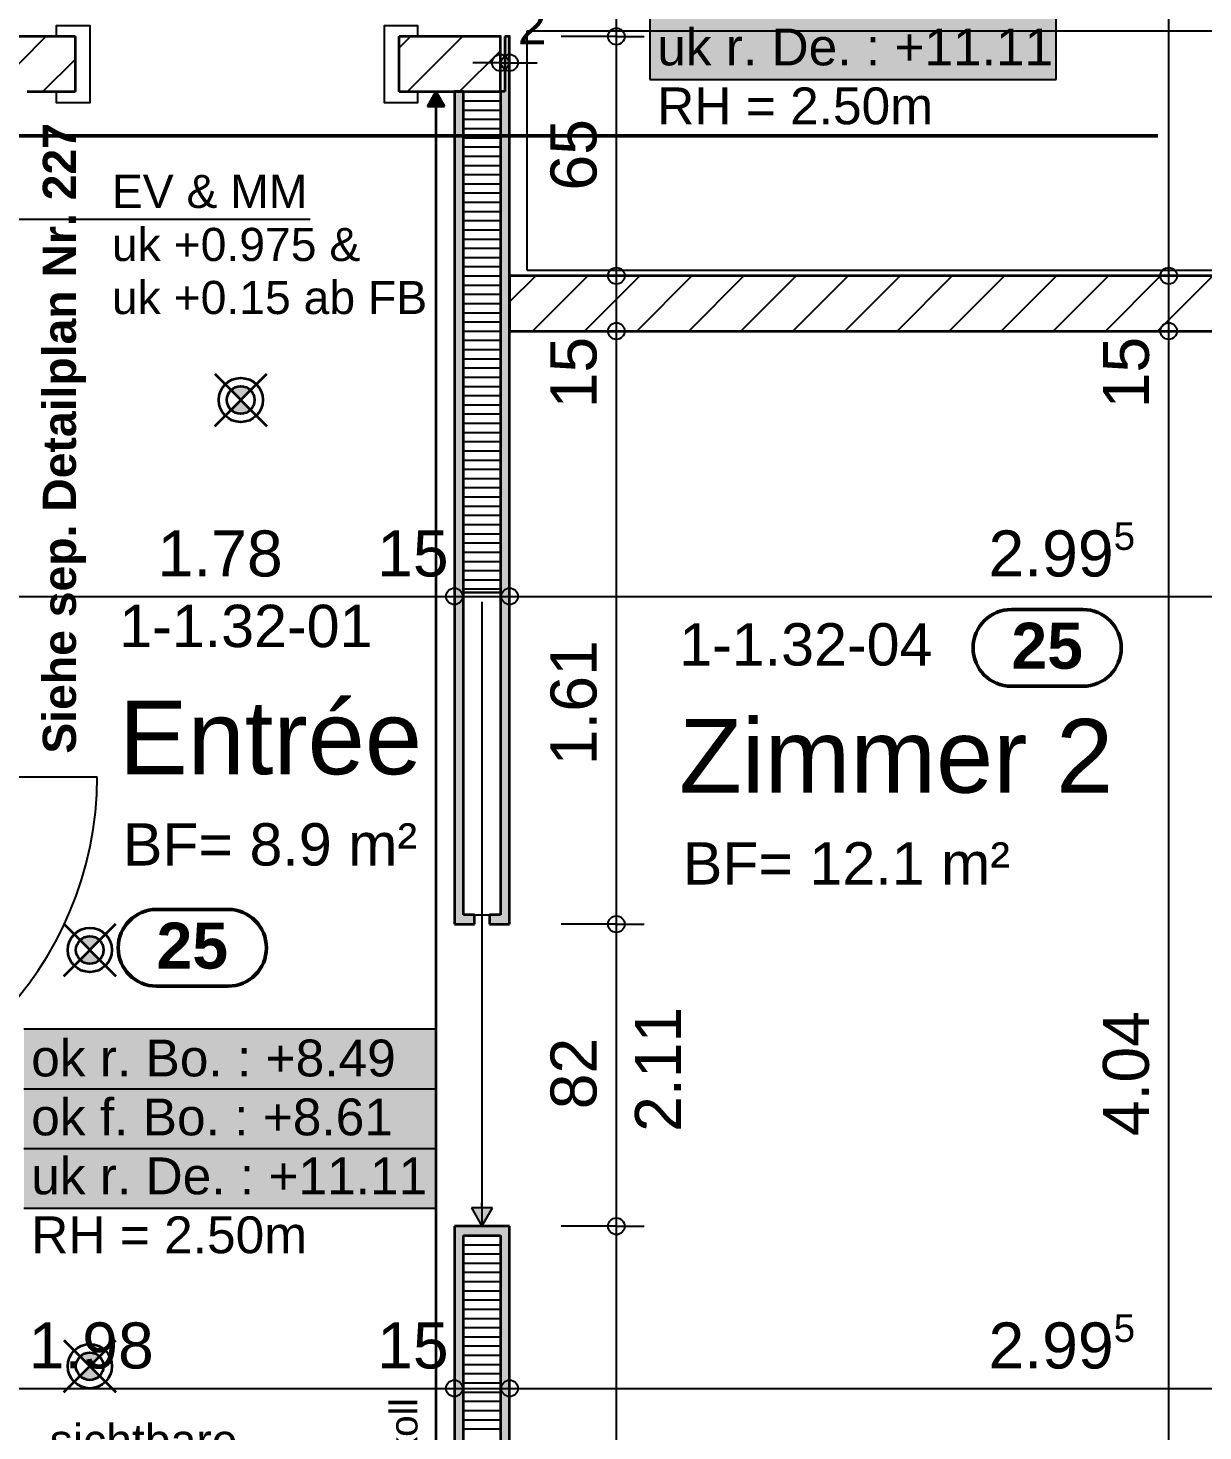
# Model space of a CAD drawing. Header units: centimetres. Extents: x 0.3 to 84.3, y 0.3 to 59.7.
# Drawn here: x 53.76 to 60.15, y 27.46 to 35.08 of the extents above; entities that cross this region are included whole.
import ezdxf

# ---------------------------------------------------------------- set-up
doc = ezdxf.new("R2010")
doc.units = ezdxf.units.CM
doc.linetypes.add('AUSGEZOGEN', pattern=[0])
doc.linetypes.add('STRICHPUNKT', pattern=[25.4, 12.7, -6.35, 0, -6.35])
for name, color, linetype, lineweight in [('Detailmasse', 7, 'AUSGEZOGEN', 25), ('Gipserarbeiten', 7, 'AUSGEZOGEN', 35), ('Leichtbauwaende', 7, 'AUSGEZOGEN', 35), ('Raumbezeichnung', 7, 'AUSGEZOGEN', 35), ('Schnittbegrenzung', 7, 'AUSGEZOGEN', 25), ('Text Koten', 7, 'AUSGEZOGEN', 50), ('Text Werkplan Ausfuehrung', 7, 'AUSGEZOGEN', 50), ('Tuerzarge', 7, 'AUSGEZOGEN', 25), ('Wand Mauerwerk tragend', 7, 'AUSGEZOGEN', 35), ('Werkplan- Ausfuehrungsmasse', 7, 'AUSGEZOGEN', 25)]:
    doc.layers.add(name, color=color, linetype=linetype, lineweight=lineweight)
for name, color, linetype, lineweight, true_color in [('Elektro Apparate', 7, 'AUSGEZOGEN', 35, 0x656565), ('Elektro Text', 7, 'AUSGEZOGEN', 35, 0x656565), ('Moebel', 7, 'AUSGEZOGEN', 25, 0xababab)]:
    doc.layers.add(name, color=color, linetype=linetype, lineweight=lineweight, true_color=true_color)
doc.styles.add('ARIAL', font='ARIAL.TTF')

msp = doc.modelspace()

# ---------------------------------------------------------------- hatches: boundary and pattern name
at = {"layer": 'Elektro Apparate', "linetype": 'AUSGEZOGEN', "lineweight": 35}
h = msp.add_hatch(color=40, dxfattribs=at)
h.paths.add_polyline_path([(54.973, 33.007), (54.92, 33.06), (54.867, 33.007), (54.8732, 33.0014), (54.9033, 32.9869), (54.9367, 32.9869), (54.9668, 33.0014)])
h.paths.add_polyline_path([(54.867, 33.113), (54.92, 33.06), (54.973, 33.113), (54.9668, 33.1186), (54.9367, 33.1331), (54.9033, 33.1331), (54.8732, 33.1186)])
h = msp.add_hatch(color=40, dxfattribs=at)
h.paths.add_polyline_path([(54.153, 30.021), (54.1, 30.074), (54.047, 30.021), (54.0532, 30.0154), (54.0833, 30.0009), (54.1167, 30.0009), (54.1468, 30.0154)])
h.paths.add_polyline_path([(54.047, 30.127), (54.1, 30.074), (54.153, 30.127), (54.1468, 30.1326), (54.1167, 30.1471), (54.0833, 30.1471), (54.0532, 30.1326)])
h = msp.add_hatch(color=40, dxfattribs=at)
h.paths.add_polyline_path([(54.153, 27.761), (54.1, 27.814), (54.047, 27.761), (54.0532, 27.7554), (54.0833, 27.7409), (54.1167, 27.7409), (54.1468, 27.7554)])
h.paths.add_polyline_path([(54.047, 27.867), (54.1, 27.814), (54.153, 27.867), (54.1468, 27.8726), (54.1167, 27.8871), (54.0833, 27.8871), (54.0532, 27.8726)])
at = {"layer": 'Gipserarbeiten', "linetype": 'AUSGEZOGEN', "lineweight": 35}
msp.add_hatch(color=240, dxfattribs=at).paths.add_polyline_path([(55.934, 34.654), (55.98, 34.734), (56.026, 34.654)], flags=16)
at = {"layer": 'Leichtbauwaende', "linetype": 'AUSGEZOGEN', "lineweight": 25}
for points in [[(56.38, 34.734), (56.38, 35.034), (56.355, 35.034), (56.355, 34.734)], [(56.08, 34.734), (56.08, 32.014), (56.13, 32.014), (56.13, 34.734)], [(56.33, 34.734), (56.33, 32.014), (56.38, 32.014), (56.38, 34.734)], [(56.13, 30.264), (56.13, 32.014), (56.08, 32.014), (56.08, 30.264)], [(56.38, 30.264), (56.38, 32.014), (56.33, 32.014), (56.33, 30.264)], [(56.19, 30.264), (56.08, 30.264), (56.08, 30.214), (56.19, 30.214)], [(56.38, 30.264), (56.27, 30.264), (56.27, 30.214), (56.38, 30.214)], [(56.38, 28.574), (56.08, 28.574), (56.08, 28.524), (56.38, 28.524)], [(56.08, 28.524), (56.08, 25.354), (56.13, 25.354), (56.13, 28.524)], [(56.33, 28.524), (56.33, 25.354), (56.38, 25.354), (56.38, 28.524)]]:
    msp.add_hatch(color=8, dxfattribs=at).paths.add_polyline_path(points)
at = {"layer": 'Text Koten', "linetype": 'AUSGEZOGEN', "lineweight": 25, "true_color": 0xf1f1f1}
for points in [[(57.1415, 35.774), (57.1415, 34.8007), (59.3482, 34.8007), (59.3482, 35.774)], [(53.7418, 29.6448), (53.7418, 28.6714), (55.98, 28.6714), (55.98, 29.6448)]]:
    msp.add_hatch(color=7, dxfattribs=at).paths.add_polyline_path(points)
at = {"layer": 'Tuerzarge', "linetype": 'AUSGEZOGEN', "lineweight": 25}
msp.add_hatch(color=7, dxfattribs=at).paths.add_polyline_path([(56.1725, 28.674), (56.23, 28.574), (56.2875, 28.674)])

# ---------------------------------------------------------------- linework, layer by layer
at = {"layer": 'Detailmasse', "color": 240, "linetype": 'AUSGEZOGEN', "lineweight": 25}
for p, q in [((56.33, 34.8912), (56.33, 35.0412)), ((56.38, 34.8912), (56.38, 35.0412)), ((56.33, 34.8912), (56.18, 34.8912)), ((56.33, 34.8912), (56.33, 34.7412)), ((56.33, 34.8912), (56.33, 34.8912)), ((56.33, 34.8912), (56.38, 34.8912)), ((56.38, 34.8912), (56.38, 34.7412)), ((56.38, 34.8912), (56.38, 34.8912)), ((56.38, 34.8912), (56.53, 34.8912))]:
    msp.add_line(p, q, dxfattribs=at)
for centre in [(56.33, 34.8912), (56.38, 34.8912)]:
    msp.add_circle(centre, 0.045, dxfattribs=at)
at = {"layer": 'Elektro Apparate', "color": 40, "linetype": 'AUSGEZOGEN', "lineweight": 35}
for p, q in [((54.7786, 33.2014), (55.0614, 32.9186)), ((54.7786, 32.9186), (55.0614, 33.2014)), ((53.9586, 30.2154), (54.2414, 29.9326)), ((53.9586, 29.9326), (54.2414, 30.2154)), ((53.9586, 27.9554), (54.2414, 27.6726)), ((53.9586, 27.6726), (54.2414, 27.9554))]:
    msp.add_line(p, q, dxfattribs=at)
for centre, radius in [((54.92, 33.06), 0.12), ((54.92, 33.06), 0.075), ((54.1, 30.074), 0.12), ((54.1, 30.074), 0.075), ((54.1, 27.814), 0.12), ((54.1, 27.814), 0.075)]:
    msp.add_circle(centre, radius, dxfattribs=at)
at = {"layer": 'Elektro Text', "color": 40, "linetype": 'AUSGEZOGEN', "lineweight": 25}
msp.add_line((55.2967, 34.04), (53.14, 34.04), dxfattribs=at)
at = {"layer": 'Gipserarbeiten', "color": 240, "linetype": 'AUSGEZOGEN', "lineweight": 35}
for p, q in [((55.934, 34.654), (55.98, 34.734)), ((55.98, 34.734), (55.98, 24.214)), ((55.98, 34.734), (55.98, 34.734)), ((55.98, 34.734), (55.98, 34.734)), ((55.98, 34.734), (55.98, 34.734)), ((55.98, 34.734), (56.026, 34.654)), ((56.026, 34.654), (55.934, 34.654)), ((55.98, 34.654), (55.98, 34.634))]:
    msp.add_line(p, q, dxfattribs=at)
at = {"layer": 'Leichtbauwaende', "color": 7, "linetype": 'AUSGEZOGEN', "lineweight": 35}
for p, q in [((56.38, 35.034), (56.355, 35.034)), ((56.355, 35.034), (56.355, 34.734)), ((56.38, 34.734), (56.38, 35.034)), ((56.08, 34.734), (56.08, 32.014)), ((56.13, 34.734), (56.08, 34.734)), ((56.13, 32.014), (56.13, 34.734)), ((56.33, 34.734), (56.33, 32.014)), ((56.355, 34.734), (56.33, 34.734)), ((56.38, 33.734), (56.38, 34.734)), ((56.38, 33.434), (56.38, 33.734)), ((56.38, 32.014), (56.38, 33.434)), ((56.08, 32.014), (56.08, 30.264)), ((56.13, 30.264), (56.13, 32.014)), ((56.33, 32.014), (56.33, 30.264)), ((56.38, 30.264), (56.38, 32.014)), ((56.08, 30.264), (56.08, 30.214)), ((56.19, 30.264), (56.13, 30.264)), ((56.19, 30.214), (56.19, 30.264)), ((56.33, 30.264), (56.27, 30.264)), ((56.27, 30.264), (56.27, 30.214)), ((56.38, 30.214), (56.38, 30.264)), ((56.08, 30.214), (56.13, 30.214)), ((56.13, 30.214), (56.19, 30.214)), ((56.27, 30.214), (56.33, 30.214)), ((56.33, 30.214), (56.38, 30.214)), ((56.38, 28.574), (56.08, 28.574)), ((56.08, 28.574), (56.08, 28.524)), ((56.38, 28.524), (56.38, 28.574)), ((56.08, 28.524), (56.08, 25.354)), ((56.13, 25.354), (56.13, 28.524)), ((56.13, 28.524), (56.33, 28.524)), ((56.33, 28.524), (56.33, 25.354)), ((56.38, 25.354), (56.38, 28.524))]:
    msp.add_line(p, q, dxfattribs=at)
at = {"layer": 'Leichtbauwaende', "color": 7, "linetype": 'AUSGEZOGEN', "lineweight": 25}
for p, q in [((56.13, 34.734), (56.13, 32.014)), ((56.33, 34.734), (56.13, 34.734)), ((56.33, 32.014), (56.33, 34.734)), ((56.13, 33.384), (56.33, 33.384)), ((56.13, 32.014), (56.33, 32.014)), ((56.33, 32.014), (56.13, 32.014)), ((56.13, 32.014), (56.13, 30.264)), ((56.33, 30.264), (56.33, 32.014)), ((56.13, 30.264), (56.19, 30.264)), ((56.19, 30.264), (56.27, 30.264)), ((56.27, 30.264), (56.33, 30.264)), ((56.13, 28.524), (56.13, 25.354)), ((56.33, 28.524), (56.13, 28.524)), ((56.33, 25.354), (56.33, 28.524))]:
    msp.add_line(p, q, dxfattribs=at)
for points in [[(56.13, 34.734), (56.33, 34.734), (56.33, 34.734), (56.33, 34.734)], [(56.13, 34.684), (56.33, 34.684), (56.33, 34.684)], [(56.13, 34.634), (56.33, 34.634), (56.33, 34.634)], [(56.13, 34.584), (56.33, 34.584), (56.33, 34.584)], [(56.13, 34.534), (56.33, 34.534), (56.33, 34.534)], [(56.13, 34.534), (56.33, 34.534), (56.33, 34.534)], [(56.13, 34.484), (56.33, 34.484), (56.33, 34.484)], [(56.13, 34.434), (56.33, 34.434), (56.33, 34.434)], [(56.13, 34.384), (56.33, 34.384), (56.33, 34.384)], [(56.13, 34.334), (56.33, 34.334), (56.33, 34.334)], [(56.13, 34.334), (56.33, 34.334), (56.33, 34.334)], [(56.13, 34.284), (56.33, 34.284), (56.33, 34.284)], [(56.13, 34.234), (56.33, 34.234), (56.33, 34.234)], [(56.13, 34.184), (56.33, 34.184), (56.33, 34.184)], [(56.13, 34.134), (56.33, 34.134), (56.33, 34.134)], [(56.13, 34.134), (56.33, 34.134), (56.33, 34.134)], [(56.13, 34.084), (56.33, 34.084), (56.33, 34.084)], [(56.13, 34.034), (56.33, 34.034), (56.33, 34.034)], [(56.13, 33.984), (56.33, 33.984), (56.33, 33.984)], [(56.13, 33.934), (56.33, 33.934), (56.33, 33.934)], [(56.13, 33.934), (56.33, 33.934), (56.33, 33.934)], [(56.13, 33.884), (56.33, 33.884), (56.33, 33.884)], [(56.13, 33.834), (56.33, 33.834), (56.33, 33.834)], [(56.13, 33.784), (56.33, 33.784), (56.33, 33.784)], [(56.13, 33.734), (56.33, 33.734), (56.33, 33.734)], [(56.13, 33.734), (56.33, 33.734), (56.33, 33.734)], [(56.13, 33.684), (56.33, 33.684), (56.33, 33.684)], [(56.13, 33.634), (56.13, 33.634), (56.33, 33.634), (56.33, 33.634)], [(56.13, 33.584), (56.13, 33.584), (56.33, 33.584), (56.33, 33.584)], [(56.13, 33.534), (56.13, 33.534), (56.33, 33.534), (56.33, 33.534)], [(56.13, 33.534), (56.13, 33.534), (56.33, 33.534), (56.33, 33.534)], [(56.13, 33.484), (56.13, 33.484), (56.33, 33.484), (56.33, 33.484)], [(56.13, 33.434), (56.13, 33.434), (56.33, 33.434), (56.33, 33.434)], [(56.13, 33.334), (56.13, 33.334), (56.33, 33.334), (56.33, 33.334)], [(56.13, 33.334), (56.13, 33.334), (56.33, 33.334), (56.33, 33.334)], [(56.13, 33.284), (56.13, 33.284), (56.33, 33.284), (56.33, 33.284)], [(56.13, 33.234), (56.13, 33.234), (56.33, 33.234), (56.33, 33.234)], [(56.13, 33.184), (56.13, 33.184), (56.33, 33.184), (56.33, 33.184)], [(56.13, 33.134), (56.13, 33.134), (56.33, 33.134), (56.33, 33.134)], [(56.13, 33.134), (56.13, 33.134), (56.33, 33.134), (56.33, 33.134)], [(56.13, 33.084), (56.13, 33.084), (56.33, 33.084)], [(56.13, 33.034), (56.13, 33.034), (56.33, 33.034)], [(56.13, 32.984), (56.13, 32.984), (56.33, 32.984)], [(56.13, 32.934), (56.13, 32.934), (56.33, 32.934)], [(56.13, 32.934), (56.13, 32.934), (56.33, 32.934)], [(56.13, 32.884), (56.13, 32.884), (56.33, 32.884)], [(56.13, 32.834), (56.13, 32.834), (56.33, 32.834)], [(56.13, 32.784), (56.13, 32.784), (56.33, 32.784)], [(56.13, 32.734), (56.13, 32.734), (56.33, 32.734)], [(56.13, 32.734), (56.13, 32.734), (56.33, 32.734)], [(56.13, 32.684), (56.13, 32.684), (56.33, 32.684)], [(56.13, 32.634), (56.13, 32.634), (56.33, 32.634)], [(56.13, 32.584), (56.13, 32.584), (56.33, 32.584)], [(56.13, 32.534), (56.13, 32.534), (56.33, 32.534)], [(56.13, 32.534), (56.13, 32.534), (56.33, 32.534)], [(56.13, 32.484), (56.13, 32.484), (56.33, 32.484)], [(56.13, 32.434), (56.13, 32.434), (56.33, 32.434)], [(56.13, 32.384), (56.13, 32.384), (56.33, 32.384)], [(56.13, 32.334), (56.13, 32.334), (56.33, 32.334)], [(56.13, 32.334), (56.13, 32.334), (56.33, 32.334)], [(56.13, 32.284), (56.13, 32.284), (56.33, 32.284)], [(56.13, 32.234), (56.13, 32.234), (56.33, 32.234)], [(56.13, 32.184), (56.13, 32.184), (56.33, 32.184)], [(56.13, 32.134), (56.13, 32.134), (56.33, 32.134)], [(56.13, 32.134), (56.13, 32.134), (56.33, 32.134)], [(56.13, 32.084), (56.13, 32.084), (56.33, 32.084)], [(56.13, 32.034), (56.13, 32.034), (56.33, 32.034)], [(56.13, 28.524), (56.33, 28.524), (56.33, 28.524), (56.33, 28.524)], [(56.13, 28.474), (56.33, 28.474), (56.33, 28.474)], [(56.13, 28.424), (56.33, 28.424), (56.33, 28.424)], [(56.13, 28.374), (56.33, 28.374), (56.33, 28.374)], [(56.13, 28.324), (56.33, 28.324), (56.33, 28.324)], [(56.13, 28.324), (56.33, 28.324), (56.33, 28.324)], [(56.13, 28.274), (56.33, 28.274), (56.33, 28.274)], [(56.13, 28.224), (56.33, 28.224), (56.33, 28.224)], [(56.13, 28.174), (56.33, 28.174), (56.33, 28.174)], [(56.13, 28.124), (56.33, 28.124), (56.33, 28.124)], [(56.13, 28.124), (56.33, 28.124), (56.33, 28.124)], [(56.13, 28.074), (56.33, 28.074), (56.33, 28.074)], [(56.13, 28.024), (56.33, 28.024), (56.33, 28.024)], [(56.13, 27.974), (56.33, 27.974), (56.33, 27.974)], [(56.13, 27.924), (56.33, 27.924), (56.33, 27.924)], [(56.13, 27.924), (56.33, 27.924), (56.33, 27.924)], [(56.13, 27.874), (56.33, 27.874), (56.33, 27.874)], [(56.13, 27.824), (56.33, 27.824), (56.33, 27.824)], [(56.13, 27.774), (56.33, 27.774), (56.33, 27.774)], [(56.13, 27.724), (56.33, 27.724), (56.33, 27.724)], [(56.13, 27.724), (56.33, 27.724), (56.33, 27.724)], [(56.13, 27.674), (56.33, 27.674), (56.33, 27.674)], [(56.13, 27.624), (56.33, 27.624), (56.33, 27.624)], [(56.13, 27.574), (56.33, 27.574), (56.33, 27.574)], [(56.13, 27.524), (56.33, 27.524), (56.33, 27.524)], [(56.13, 27.524), (56.33, 27.524), (56.33, 27.524)], [(56.13, 27.474), (56.33, 27.474), (56.33, 27.474)]]:
    msp.add_lwpolyline(points, dxfattribs=at)
at = {"layer": 'Moebel', "color": 253, "linetype": 'AUSGEZOGEN', "lineweight": 25, "true_color": 0xababab}
for p, q in [((56.475, 33.764), (56.475, 35.064)), ((56.475, 35.064), (62.275, 35.064)), ((56.475, 33.764), (62.275, 33.764))]:
    msp.add_line(p, q, dxfattribs=at)
at = {"layer": 'Schnittbegrenzung', "color": 14, "linetype": 'STRICHPUNKT', "lineweight": 50, "true_color": 0xb20000}
msp.add_line((21.7, 34.494), (72.516, 34.494), dxfattribs=at)
at = {"layer": 'Text Koten', "color": 7, "linetype": 'AUSGEZOGEN', "lineweight": 25}
for p, q in [((57.1415, 35.774), (57.1415, 34.8007)), ((59.3482, 34.8007), (59.3482, 35.774)), ((57.1415, 34.8007), (59.3482, 34.8007)), ((55.98, 29.6448), (53.7418, 29.6448)), ((55.98, 28.6714), (55.98, 29.6448)), ((53.7418, 29.3203), (55.98, 29.3203)), ((53.7418, 28.9959), (55.98, 28.9959)), ((53.7418, 28.6714), (55.98, 28.6714))]:
    msp.add_line(p, q, dxfattribs=at)
at = {"layer": 'Text Werkplan Ausfuehrung', "color": 240, "linetype": 'AUSGEZOGEN', "lineweight": 50}
for p, q in [((59.4938, 31.9223), (59.1054, 31.9223)), ((59.4938, 31.5057), (59.1054, 31.5057)), ((54.8511, 30.2941), (54.4626, 30.2941)), ((54.8511, 29.8774), (54.4626, 29.8774))]:
    msp.add_line(p, q, dxfattribs=at)
for centre, start, end in [((59.1054, 31.714), 90, 270), ((59.4938, 31.714), 270, 90), ((54.4626, 30.0857), 90, 270), ((54.8511, 30.0857), 270, 90)]:
    msp.add_arc(centre, 0.2083, start, end, dxfattribs=at)
at = {"layer": 'Tuerzarge', "color": 7, "linetype": 'AUSGEZOGEN', "lineweight": 25}
for p, q in [((56.23, 31.964), (56.23, 28.574)), ((52.26, 31.014), (54.14, 31.014)), ((56.2875, 28.674), (56.1725, 28.674)), ((56.1725, 28.674), (56.23, 28.574)), ((56.23, 28.674), (56.23, 28.699)), ((56.23, 28.574), (56.2875, 28.674)), ((56.23, 28.574), (56.23, 28.574)), ((56.23, 28.574), (56.23, 28.574)), ((56.23, 28.574), (56.23, 28.574))]:
    msp.add_line(p, q, dxfattribs=at)
for points in [[(54.02, 34.884), (54.02, 35.034), (53.92, 35.034), (53.92, 35.094), (54.1, 35.094), (54.1, 34.674), (53.92, 34.674), (53.92, 34.734), (54.02, 34.734), (54.02, 34.884)], [(55.7, 34.884), (55.7, 35.094), (55.88, 35.094), (55.88, 35.034), (55.78, 35.034), (55.78, 34.734), (55.88, 34.734), (55.88, 34.674), (55.7, 34.674), (55.7, 34.884)]]:
    msp.add_lwpolyline(points, dxfattribs=at)
msp.add_arc((52.26, 31.014), 1.88, 270, 0, dxfattribs=at)
at = {"layer": 'Wand Mauerwerk tragend', "color": 7, "linetype": 'AUSGEZOGEN', "lineweight": 35}
for p, q in [((54.02, 35.034), (52.12, 35.034)), ((54.02, 35.034), (54.02, 34.734)), ((55.78, 34.734), (55.78, 35.034)), ((56.33, 35.034), (55.78, 35.034)), ((56.33, 34.734), (56.33, 35.034)), ((53.76, 34.734), (54.02, 34.734)), ((55.78, 34.734), (56.08, 34.734)), ((56.08, 34.734), (56.13, 34.734)), ((56.13, 34.734), (56.33, 34.734)), ((62.37, 33.734), (56.38, 33.734)), ((56.38, 33.734), (56.38, 33.434)), ((56.38, 33.434), (62.37, 33.434))]:
    msp.add_line(p, q, dxfattribs=at)
at = {"layer": 'Wand Mauerwerk tragend', "color": 7, "linetype": 'AUSGEZOGEN', "lineweight": 25}
for p, q in [((53.5619, 34.734), (53.8619, 35.034)), ((53.8448, 34.734), (54.02, 34.9092)), ((56.1075, 34.734), (56.33, 34.9565)), ((56.38, 33.5923), (56.5217, 33.734)), ((56.5046, 33.434), (56.8046, 33.734)), ((56.7874, 33.434), (57.0874, 33.734)), ((57.0703, 33.434), (57.3703, 33.734)), ((57.3531, 33.434), (57.6531, 33.734)), ((57.6359, 33.434), (57.9359, 33.734)), ((57.9188, 33.434), (58.2188, 33.734)), ((58.2016, 33.434), (58.5016, 33.734)), ((58.4845, 33.434), (58.7845, 33.734)), ((58.7673, 33.434), (59.0673, 33.734)), ((59.0502, 33.434), (59.3502, 33.734)), ((59.333, 33.434), (59.633, 33.734)), ((59.6158, 33.434), (59.9158, 33.734)), ((59.8987, 33.434), (60.1987, 33.734))]:
    msp.add_line(p, q, dxfattribs=at)
for points in [[(55.78, 34.9722), (55.8418, 35.034), (55.8418, 35.034)], [(55.8247, 34.734), (56.1247, 35.034), (56.1247, 35.034)]]:
    msp.add_lwpolyline(points, dxfattribs=at)
at = {"layer": 'Werkplan- Ausfuehrungsmasse', "color": 7, "linetype": 'AUSGEZOGEN', "lineweight": 25}
for p, q in [((56.96, 35.034), (56.96, 40.634)), ((59.96, 33.734), (59.96, 40.634)), ((56.96, 35.034), (56.81, 35.034)), ((56.96, 35.034), (57.11, 35.034)), ((56.96, 33.734), (56.96, 35.034)), ((56.96, 33.734), (56.81, 33.734)), ((56.96, 33.734), (57.11, 33.734)), ((56.96, 33.734), (56.96, 33.734)), ((56.96, 33.434), (56.96, 33.734)), ((59.96, 33.734), (59.81, 33.734)), ((59.96, 33.734), (60.11, 33.734)), ((59.96, 33.734), (59.96, 33.734)), ((59.96, 33.434), (59.96, 33.734)), ((56.96, 33.434), (56.81, 33.434)), ((56.96, 33.434), (57.11, 33.434)), ((56.96, 33.434), (56.96, 33.434)), ((56.96, 30.214), (56.96, 33.434)), ((59.96, 33.434), (59.81, 33.434)), ((59.96, 33.434), (60.11, 33.434)), ((59.96, 33.434), (59.96, 33.434)), ((59.96, 25.354), (59.96, 33.434)), ((56.08, 31.994), (56.08, 32.144)), ((56.38, 31.994), (56.38, 32.144)), ((52.52, 31.994), (56.08, 31.994)), ((56.08, 31.994), (56.08, 31.844)), ((56.08, 31.994), (56.08, 31.994)), ((56.08, 31.994), (56.38, 31.994)), ((56.38, 31.994), (56.38, 31.844)), ((56.38, 31.994), (56.38, 31.994)), ((56.38, 31.994), (62.37, 31.994)), ((56.96, 30.214), (56.81, 30.214)), ((56.96, 30.214), (57.11, 30.214)), ((56.96, 28.574), (56.96, 30.214)), ((56.96, 28.574), (56.81, 28.574)), ((56.96, 28.574), (57.11, 28.574)), ((56.96, 25.354), (56.96, 28.574)), ((56.08, 27.694), (56.08, 27.844)), ((56.38, 27.694), (56.38, 27.844)), ((52.12, 27.694), (56.08, 27.694)), ((56.08, 27.694), (56.08, 27.544)), ((56.08, 27.694), (56.08, 27.694)), ((56.08, 27.694), (56.38, 27.694)), ((56.38, 27.694), (56.38, 27.544)), ((56.38, 27.694), (56.38, 27.694)), ((56.38, 27.694), (62.37, 27.694))]:
    msp.add_line(p, q, dxfattribs=at)
for points in [[(56.96, 35.034), (56.8975, 35.034), (56.8975, 35.034), (56.8975, 35.034), (56.8975, 35.034), (56.8975, 35.034), (56.8975, 35.034), (56.8882, 35.034), (56.8882, 35.034), (56.66, 35.034)], [(56.96, 30.214), (56.8975, 30.214), (56.8975, 30.214), (56.8975, 30.214), (56.8975, 30.214), (56.8975, 30.214), (56.8975, 30.214), (56.8975, 30.214), (56.8975, 30.214), (56.8975, 30.214), (56.8975, 30.214), (56.8975, 30.214), (56.8975, 30.214), (56.8905, 30.214), (56.8905, 30.214), (56.66, 30.214)], [(56.96, 28.574), (56.8975, 28.574), (56.8975, 28.574), (56.8975, 28.574), (56.8975, 28.574), (56.8975, 28.574), (56.8975, 28.574), (56.8975, 28.574), (56.8975, 28.574), (56.8975, 28.574), (56.8975, 28.574), (56.8975, 28.574), (56.8975, 28.574), (56.8975, 28.574), (56.8975, 28.574), (56.8913, 28.574), (56.8913, 28.574), (56.66, 28.574)]]:
    msp.add_lwpolyline(points, dxfattribs=at)
for centre in [(56.96, 35.034), (56.96, 33.734), (59.96, 33.734), (56.96, 33.434), (59.96, 33.434), (56.08, 31.994), (56.38, 31.994), (56.96, 30.214), (56.96, 28.574), (56.08, 27.694), (56.38, 27.694)]:
    msp.add_circle(centre, 0.045, dxfattribs=at)

# ---------------------------------------------------------------- texts
at = {"layer": 'Detailmasse', "color": 240, "linetype": 'AUSGEZOGEN', "lineweight": 35, "insert": (56.425, 34.9912), "char_height": 0.2, "width": 0.1, "attachment_point": 7, "style": 'ARIAL'}
msp.add_mtext('2', dxfattribs=at)
at = {"layer": 'Elektro Text', "color": 40, "linetype": 'AUSGEZOGEN', "lineweight": 35, "char_height": 0.18, "width": 0.09, "attachment_point": 7, "style": 'ARIAL'}
for s, insert in [('EV\\~&\\~MM', (54.22, 34.1)), ('uk\\~+0.975\\~&', (54.22, 33.812)), ('uk\\~+0.15\\~ab\\~FB', (54.22, 33.524))]:
    msp.add_mtext(s, dxfattribs=dict(at, insert=insert))
at = {"layer": 'Gipserarbeiten', "color": 240, "linetype": 'AUSGEZOGEN', "lineweight": 25, "insert": (55.925, 24.624), "char_height": 0.15, "width": 0.075, "attachment_point": 7, "rotation": 90, "style": 'ARIAL'}
msp.add_mtext('Wandfarbe\\~gem.\\~Käuferprotokoll', dxfattribs=at)
at = {"layer": 'Raumbezeichnung', "color": 7, "linetype": 'AUSGEZOGEN', "lineweight": 50, "char_height": 0.23, "width": 0.115, "attachment_point": 7, "style": 'ARIAL'}
for s, insert in [('1-1.32-01', (54.26, 31.715)), ('1-1.32-04', (57.3012, 31.615)), ('BF=\\~8.9\\~m²', (54.28, 30.5291)), ('BF=\\~12.1\\~m²', (57.3212, 30.4291))]:
    msp.add_mtext(s, dxfattribs=dict(at, insert=insert))
at = {"layer": 'Raumbezeichnung', "color": 7, "linetype": 'AUSGEZOGEN', "lineweight": 35, "char_height": 0.4, "width": 0.2, "attachment_point": 7, "style": 'ARIAL'}
for s, insert in [('Entrée', (54.2585, 31.0224)), ('Zimmer\\~2', (57.2997, 30.9224))]:
    msp.add_mtext(s, dxfattribs=dict(at, insert=insert))
at = {"layer": 'Text Koten', "color": 7, "linetype": 'AUSGEZOGEN', "lineweight": 35, "char_height": 0.2, "width": 0.1, "attachment_point": 7, "style": 'ARIAL'}
for s, insert in [('uk\\~r.\\~De.\\~:\\~+11.11', (57.1815, 34.874)), ('RH\\~=\\~2.50m', (57.1815, 34.554)), ('ok\\~r.\\~Bo.\\~:\\~+8.49', (53.7818, 29.3848)), ('ok\\~f.\\~Bo.\\~:\\~+8.61', (53.7818, 29.0648)), ('uk\\~r.\\~De.\\~:\\~+11.11', (53.7818, 28.7448)), ('RH\\~=\\~2.50m', (53.7818, 28.4248))]:
    msp.add_mtext(s, dxfattribs=dict(at, insert=insert))
at = {"layer": 'Text Werkplan Ausfuehrung', "color": 7, "linetype": 'AUSGEZOGEN', "lineweight": 35, "insert": (54.0791, 31.1398), "char_height": 0.18, "width": 0.09, "attachment_point": 7, "rotation": 90, "style": 'ARIAL'}
msp.add_mtext('\\fArial|i0|b1|c0|p0;Siehe\\~sep.\\~Detailplan\\~Nr.\\~227', dxfattribs=at)
at = {"layer": 'Text Werkplan Ausfuehrung', "color": 240, "linetype": 'AUSGEZOGEN', "lineweight": 50, "char_height": 0.25, "width": 0.125, "attachment_point": 7, "style": 'ARIAL'}
for insert in [(59.1054, 31.5973), (54.4626, 29.9691)]:
    msp.add_mtext('\\fArial|i0|b1|c0|p0;25', dxfattribs=dict(at, insert=insert))
at = {"layer": 'Text Werkplan Ausfuehrung', "color": 7, "linetype": 'AUSGEZOGEN', "lineweight": 35, "insert": (53.8818, 27.3174), "char_height": 0.18, "width": 0.09, "attachment_point": 7, "style": 'ARIAL'}
msp.add_mtext('sichtbare\\~', dxfattribs=at)
at = {"layer": 'Werkplan- Ausfuehrungsmasse', "color": 7, "linetype": 'AUSGEZOGEN', "lineweight": 50, "char_height": 0.25, "width": 0.125, "attachment_point": 7, "rotation": 90, "style": 'ARIAL'}
for s, insert in [('65', (56.8557, 34.1968)), ('15', (56.8557, 33.0145)), ('15', (59.8557, 33.0145)), ('1.61', (56.8557, 31.0762)), ('2.11', (57.311, 29.0862)), ('4.04', (59.8557, 29.0626)), ('82', (56.8557, 29.209))]:
    msp.add_mtext(s, dxfattribs=dict(at, insert=insert))
at = {"layer": 'Werkplan- Ausfuehrungsmasse', "color": 7, "linetype": 'AUSGEZOGEN', "lineweight": 50, "attachment_point": 7, "style": 'ARIAL'}
for s, insert, char_height, width in [('5', (59.6608, 32.2441), 0.15, 0.075), ('1.78', (54.4681, 32.0983), 0.25, 0.125), ('15', (55.6605, 32.0983), 0.25, 0.125), ('2.99', (58.9811, 32.0983), 0.25, 0.125), ('1.98', (53.7678, 27.7983), 0.25, 0.125), ('15', (55.6605, 27.7983), 0.25, 0.125), ('2.99', (58.9811, 27.7983), 0.25, 0.125), ('5', (59.6608, 27.9441), 0.15, 0.075)]:
    msp.add_mtext(s, dxfattribs=dict(at, insert=insert, char_height=char_height, width=width))

doc.saveas('drawing.dxf')
